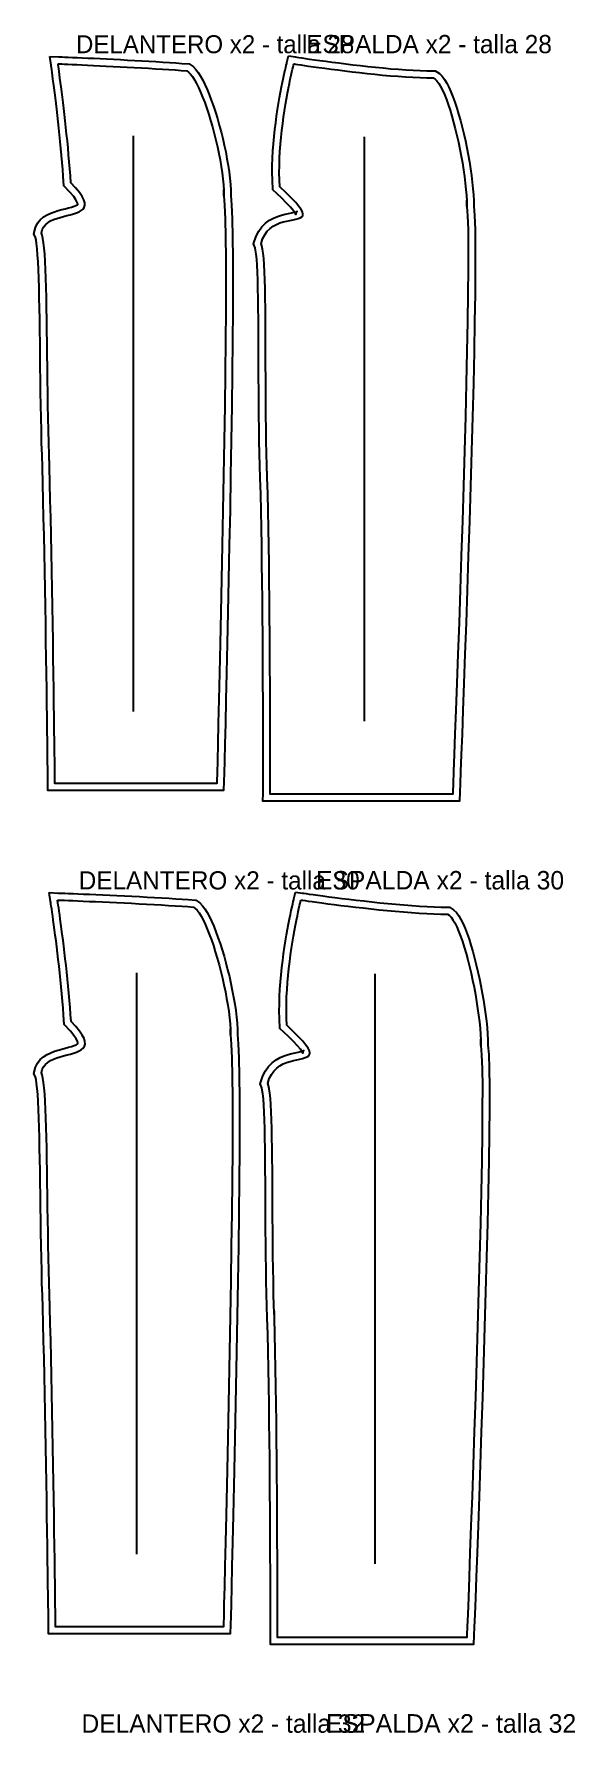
# Model space of a CAD drawing. Header units: centimetres. Extents: x -1 to 79, y -588 to 4.
# Drawn here: x -1 to 75.6, y -236.5 to 4.2 of the extents above; entities that cross this region are included whole.
import ezdxf

# ---------------------------------------------------------------- set-up
doc = ezdxf.new("R2010")
doc.units = ezdxf.units.CM
for name, color, linetype in [('15_SeamAllowance', 4, 'CONTINUOUS'), ('1_Boundary', 7, 'CONTINUOUS'), ('4_Notch', 1, 'CONTINUOUS'), ('5_Grainline', 3, 'CONTINUOUS'), ('8_Text', 7, 'CONTINUOUS')]:
    doc.layers.add(name, color=color, linetype=linetype)

msp = doc.modelspace()

# ---------------------------------------------------------------- linework, layer by layer
at = {"layer": '15_SeamAllowance'}
for points in [[(1.187, 1.049), (2.4536, 0.9966), (2.635, 0.989), (2.9275, 0.9766), (3.323, 0.9597), (3.8136, 0.9385), (4.3915, 0.9131), (5.0486, 0.8838), (5.7771, 0.8508), (6.569, 0.8144), (7.4164, 0.7746), (8.3115, 0.7319), (9.2461, 0.6863), (10.2126, 0.6381), (11.2028, 0.5875), (12.209, 0.5347), (13.2233, 0.48), (14.2376, 0.4235), (15.2442, 0.3655), (16.2352, 0.3061), (17.2027, 0.2456), (18.1389, 0.1843), (19.036, 0.1222), (19.8863, 0.0596), (20.9447, -0.0241), (21.501, -0.4049), (21.8801, -0.7902), (22.2202, -1.2352), (22.5434, -1.7424), (22.8586, -2.3122), (23.1694, -2.9428), (23.4767, -3.6308), (23.7804, -4.3716), (24.0793, -5.1602), (24.3721, -5.991), (24.6575, -6.8583), (24.9335, -7.7562), (25.1987, -8.6786), (25.451, -9.6195), (25.6887, -10.5729), (25.9098, -11.5325), (26.1126, -12.4922), (26.2951, -13.4461), (26.4552, -14.3882), (26.5912, -15.3124), (26.7008, -16.2132), (26.7821, -17.0849), (26.8327, -17.9225), (26.8491, -18.6675), (26.958, -19.975), (27.04, -21.966), (27.094, -24.5226), (27.1231, -27.5916), (27.1296, -31.1139), (27.1156, -35.0287), (27.0834, -39.2746), (27.0351, -43.7897), (26.9729, -48.5122), (26.8991, -53.3801), (26.8156, -58.3313), (26.7248, -63.3039), (26.6288, -68.2356), (26.5298, -73.0644), (26.4298, -77.7281), (26.3312, -82.1648), (26.2361, -86.3122), (26.1466, -90.1082), (26.0649, -93.4908), (25.9932, -96.3977), (25.9337, -98.7668), (25.8884, -100.5361), (25.8597, -101.6433), (25.8241, -103), (24.7339, -103), (24.3989, -103), (23.8648, -103), (23.1516, -103), (22.2792, -103), (21.2675, -103), (20.1364, -103), (18.9057, -103), (17.5954, -103), (16.2255, -103), (14.8157, -103), (13.386, -103), (11.9563, -103), (10.5465, -103), (9.1766, -103), (7.8663, -103), (6.6356, -103), (5.5045, -103), (4.4928, -103), (3.6204, -103), (2.9072, -103), (2.3731, -103), (2.0381, -103), (0.9324, -103), (0.9206, -101.8747), (0.9164, -101.4774), (0.9093, -100.8334), (0.8994, -99.9581), (0.8868, -98.8664), (0.8714, -97.5736), (0.8533, -96.0947), (0.8324, -94.4448), (0.8089, -92.6392), (0.7827, -90.6929), (0.7539, -88.621), (0.7224, -86.4387), (0.6884, -84.1611), (0.6517, -81.8034), (0.6125, -79.3806), (0.5708, -76.9079), (0.5265, -74.4005), (0.4797, -71.8735), (0.4305, -69.342), (0.3788, -66.8211), (0.3247, -64.326), (0.2682, -61.872), (0.2093, -59.474), (0.1481, -57.1504), (0.0899, -55.466), (0.0395, -53.7336), (-0.004, -51.9699), (-0.0414, -50.184), (-0.0737, -48.3852), (-0.1019, -46.5826), (-0.1269, -44.7855), (-0.1498, -43.0032), (-0.1715, -41.2451), (-0.1928, -39.5203), (-0.2149, -37.8383), (-0.2386, -36.2084), (-0.2648, -34.64), (-0.2946, -33.1426), (-0.3289, -31.7257), (-0.3686, -30.399), (-0.4145, -29.1723), (-0.4677, -28.0557), (-0.5287, -27.06), (-0.5981, -26.197), (-0.6759, -25.4811), (-0.7597, -24.9329), (-0.8382, -24.5936), (-1.0462, -24.0815), (-0.839, -23.1977), (-0.5471, -22.6009), (-0.1509, -22.1034), (0.3118, -21.7067), (0.8112, -21.396), (1.3294, -21.1516), (1.8553, -20.9562), (2.3799, -20.7957), (2.8945, -20.659), (3.389, -20.5371), (3.8519, -20.4225), (4.2695, -20.3095), (4.626, -20.1951), (4.9023, -20.0816), (5.0795, -19.9812), (5.1515, -19.9198), (5.1531, -19.9175), (5.1491, -19.9321), (5.1456, -19.8628), (5.0804, -19.6513), (4.8994, -19.3), (4.5764, -18.8258), (4.0985, -18.2399), (3.2012, -17.27), (3.1109, -15.9406), (3.0371, -14.958), (2.9566, -13.9707), (2.8702, -12.9833), (2.779, -12.0002), (2.6839, -11.026), (2.5857, -10.0652), (2.4854, -9.1224), (2.384, -8.2021), (2.2824, -7.3087), (2.1815, -6.4467), (2.0823, -5.6207), (1.9857, -4.8351), (1.8925, -4.0944), (1.8039, -3.4032), (1.7206, -2.7658), (1.6437, -2.1869), (1.574, -1.6707), (1.5125, -1.2219), (1.4601, -0.845), (1.4178, -0.5443), (1.3865, -0.3244), (1.3671, -0.1896)], [(35.0301, 1.1286), (35.9917, 0.978), (36.1785, 0.949), (36.4812, 0.9027), (36.8918, 0.8409), (37.4025, 0.7651), (38.0053, 0.6772), (38.6924, 0.579), (39.4557, 0.472), (40.2873, 0.3582), (41.1794, 0.2391), (42.1238, 0.1167), (43.1127, -0.0075), (44.1381, -0.1317), (45.192, -0.254), (46.2665, -0.3729), (47.3534, -0.4866), (48.4448, -0.5932), (49.5325, -0.6911), (50.6086, -0.7786), (51.6647, -0.854), (52.6926, -0.9154), (53.684, -0.9613), (54.6302, -0.99), (55.8094, -1.0031), (56.3997, -1.3635), (56.7964, -1.7603), (57.1347, -2.2175), (57.4457, -2.7381), (57.7428, -3.3241), (58.0313, -3.9746), (58.3133, -4.6861), (58.5892, -5.4539), (58.8585, -6.2725), (59.1205, -7.136), (59.374, -8.038), (59.6179, -8.972), (59.8508, -9.9312), (60.0713, -10.9089), (60.278, -11.8984), (60.4696, -12.8927), (60.6444, -13.8852), (60.8011, -14.8689), (60.9382, -15.8372), (61.054, -16.7834), (61.1471, -17.701), (61.2159, -18.5837), (61.2586, -19.4256), (61.2724, -20.1711), (61.3765, -21.4807), (61.4437, -23.4743), (61.4743, -26.0322), (61.4722, -29.1021), (61.4405, -32.6249), (61.3824, -36.5402), (61.3008, -40.7863), (61.1988, -45.3017), (61.0794, -50.0244), (60.9458, -54.8925), (60.8008, -59.8438), (60.6477, -64.8164), (60.4893, -69.7482), (60.3287, -74.5771), (60.169, -79.241), (60.0133, -83.6777), (59.8644, -87.8252), (59.7256, -91.6212), (59.5998, -95.0038), (59.49, -97.9108), (59.3994, -100.28), (59.3308, -102.0493), (59.2875, -103.1565), (59.2344, -104.5), (58.1421, -104.5), (57.7641, -104.5), (57.1615, -104.5), (56.3567, -104.5), (55.3723, -104.5), (54.2306, -104.5), (52.9543, -104.5), (51.5656, -104.5), (50.0871, -104.5), (48.5412, -104.5), (46.9504, -104.5), (45.3371, -104.5), (43.7239, -104.5), (42.1331, -104.5), (40.5872, -104.5), (39.1087, -104.5), (37.72, -104.5), (36.4436, -104.5), (35.302, -104.5), (34.3176, -104.5), (33.5128, -104.5), (32.9102, -104.5), (32.5322, -104.5), (31.3973, -104.5), (31.4017, -103.3605), (31.403, -102.9634), (31.4049, -102.3197), (31.4069, -101.4446), (31.4088, -100.3532), (31.4104, -99.0606), (31.4111, -97.582), (31.4109, -95.9325), (31.4093, -94.1272), (31.406, -92.1813), (31.4007, -90.1098), (31.3931, -87.928), (31.383, -85.6509), (31.3699, -83.2936), (31.3536, -80.8714), (31.3338, -78.3994), (31.3101, -75.8927), (31.2822, -73.3664), (31.2499, -70.8357), (31.2128, -68.3158), (31.1706, -65.8218), (31.1231, -63.369), (31.0698, -60.9724), (31.0106, -58.6496), (30.9537, -56.9645), (30.907, -55.2308), (30.8696, -53.4659), (30.8404, -51.679), (30.818, -49.8792), (30.8013, -48.0758), (30.7891, -46.278), (30.7802, -44.4951), (30.7734, -42.7363), (30.7676, -41.011), (30.7616, -39.3285), (30.7542, -37.6982), (30.7441, -36.1295), (30.7303, -34.6318), (30.7115, -33.2147), (30.6867, -31.8878), (30.6546, -30.6609), (30.6142, -29.5444), (30.5645, -28.5488), (30.5047, -27.6862), (30.4348, -26.971), (30.3567, -26.4242), (30.2817, -26.0879), (30.0597, -25.5353), (30.4224, -24.4243), (30.7896, -23.6996), (31.2394, -23.0833), (31.7519, -22.5758), (32.3043, -22.1712), (32.8748, -21.8578), (33.4454, -21.6201), (34.0016, -21.442), (34.531, -21.3082), (35.0209, -21.2051), (35.4573, -21.1206), (35.8222, -21.0455), (36.0904, -20.9763), (36.2253, -20.9252), (36.1943, -20.9452), (36.0703, -21.1133), (36.0367, -21.3237), (36.0425, -21.348), (35.9459, -21.16), (35.7008, -20.8125), (35.2984, -20.3339), (34.7342, -19.7323), (34.0017, -19.0057), (32.7937, -17.8656), (32.7263, -16.4646), (32.7074, -15.439), (32.7157, -14.4073), (32.7485, -13.3741), (32.8035, -12.344), (32.878, -11.3217), (32.9696, -10.312), (33.0759, -9.3195), (33.1944, -8.3491), (33.3228, -7.4055), (33.4585, -6.4937), (33.5992, -5.6184), (33.7425, -4.7846), (33.886, -3.9971), (34.0272, -3.2608), (34.1639, -2.5807), (34.2936, -1.9615), (34.4139, -1.4082), (34.5225, -0.9258), (34.6169, -0.5191), (34.6948, -0.1931), (34.7537, 0.0472), (34.7912, 0.1967)], [(1.1213, -117.4546), (2.3956, -117.5033), (2.5916, -117.5109), (2.9073, -117.5232), (3.3339, -117.5401), (3.8626, -117.5614), (4.4846, -117.5868), (5.1911, -117.6161), (5.9733, -117.6491), (6.8223, -117.6855), (7.7295, -117.7252), (8.686, -117.768), (9.6831, -117.8136), (10.7119, -117.8618), (11.7637, -117.9124), (12.8297, -117.9651), (13.9012, -118.0199), (14.9693, -118.0764), (16.0254, -118.1344), (17.0606, -118.1937), (18.0664, -118.2542), (19.034, -118.3156), (19.9548, -118.3777), (20.8204, -118.4404), (21.8873, -118.5242), (22.4472, -118.9117), (22.8274, -119.3063), (23.1671, -119.7619), (23.4894, -120.2816), (23.8038, -120.8662), (24.114, -121.5137), (24.4208, -122.2205), (24.7239, -122.9818), (25.0223, -123.7922), (25.3148, -124.6457), (25.5998, -125.5365), (25.8756, -126.4581), (26.1404, -127.4043), (26.3925, -128.3687), (26.6299, -129.3447), (26.8508, -130.326), (27.0534, -131.3061), (27.2357, -132.2785), (27.3957, -133.2371), (27.5314, -134.1755), (27.641, -135.0877), (27.7221, -135.968), (27.7727, -136.8108), (27.7891, -137.5576), (27.898, -138.8683), (27.98, -140.8682), (28.034, -143.4389), (28.0631, -146.5268), (28.0696, -150.0723), (28.0556, -154.014), (28.0234, -158.2899), (27.9751, -162.8378), (27.9129, -167.5951), (27.8391, -172.4994), (27.7556, -177.4882), (27.6648, -182.4987), (27.5688, -187.4685), (27.4698, -192.3347), (27.3698, -197.035), (27.2712, -201.5065), (27.1761, -205.6866), (27.0866, -209.5127), (27.0049, -212.9222), (26.9332, -215.8523), (26.8737, -218.2404), (26.8284, -220.0239), (26.7997, -221.14), (26.7643, -222.5), (25.6696, -222.5), (25.3221, -222.5), (24.7683, -222.5), (24.0287, -222.5), (23.1239, -222.5), (22.0747, -222.5), (20.9016, -222.5), (19.6253, -222.5), (18.2665, -222.5), (16.8457, -222.5), (15.3837, -222.5), (13.901, -222.5), (12.4183, -222.5), (10.9563, -222.5), (9.5355, -222.5), (8.1767, -222.5), (6.9004, -222.5), (5.7273, -222.5), (4.6781, -222.5), (3.7733, -222.5), (3.0337, -222.5), (2.4799, -222.5), (2.1324, -222.5), (1.0237, -222.5), (1.0104, -221.3738), (1.0056, -220.97), (0.9976, -220.3158), (0.9865, -219.4267), (0.9723, -218.3183), (0.9552, -217.006), (0.9351, -215.5053), (0.9121, -213.8318), (0.8863, -212.001), (0.8577, -210.0284), (0.8264, -207.9294), (0.7924, -205.7196), (0.7559, -203.4145), (0.7168, -201.0297), (0.6752, -198.5806), (0.6312, -196.0827), (0.5847, -193.5516), (0.536, -191.0028), (0.485, -188.4518), (0.4318, -185.9141), (0.3764, -183.4053), (0.319, -180.9408), (0.2595, -178.5364), (0.1981, -176.2105), (0.1397, -174.5259), (0.0885, -172.793), (0.0439, -171.0281), (0.005, -169.2405), (-0.0293, -167.4396), (-0.0597, -165.6345), (-0.0872, -163.8346), (-0.1128, -162.0492), (-0.1373, -160.2877), (-0.1616, -158.5595), (-0.1867, -156.8739), (-0.2135, -155.2403), (-0.2429, -153.6682), (-0.2758, -152.1672), (-0.313, -150.7468), (-0.3555, -149.4166), (-0.4042, -148.1867), (-0.4597, -147.0671), (-0.5229, -146.0687), (-0.5943, -145.2033), (-0.6735, -144.4853), (-0.7584, -143.9354), (-0.8377, -143.5946), (-1.0463, -143.0817), (-0.8389, -142.1974), (-0.5474, -141.5999), (-0.1524, -141.1005), (0.3087, -140.7001), (0.8071, -140.384), (1.3248, -140.1329), (1.8509, -139.9297), (2.3763, -139.7609), (2.8921, -139.6156), (3.388, -139.4848), (3.8526, -139.3614), (4.2722, -139.2398), (4.6311, -139.1173), (4.9108, -138.9962), (5.0934, -138.8884), (5.1735, -138.818), (5.1836, -138.8027), (5.1836, -138.8027), (5.1801, -138.7232), (5.1149, -138.5064), (4.9351, -138.1522), (4.6137, -137.6763), (4.1374, -137.0896), (3.2414, -136.1197), (3.1504, -134.7895), (3.0752, -133.8025), (2.9924, -132.8076), (2.903, -131.8097), (2.8081, -130.8136), (2.7085, -129.8243), (2.6055, -128.8466), (2.4999, -127.8852), (2.3928, -126.9451), (2.2853, -126.0309), (2.1783, -125.1476), (2.0728, -124.2999), (1.97, -123.4926), (1.8707, -122.7305), (1.7761, -122.0185), (1.6872, -121.3612), (1.6049, -120.7635), (1.5303, -120.2302), (1.4644, -119.766), (1.4082, -119.3758), (1.3628, -119.0642), (1.3291, -118.8362), (1.3083, -118.6964)], [(36.0205, -117.3801), (36.9859, -117.5204), (37.1876, -117.5494), (37.5138, -117.5957), (37.9558, -117.6577), (38.5048, -117.7335), (39.1521, -117.8214), (39.8889, -117.9198), (40.7062, -118.0268), (41.5954, -118.1407), (42.5476, -118.2598), (43.554, -118.3824), (44.6057, -118.5067), (45.694, -118.6309), (46.8099, -118.7534), (47.9447, -118.8724), (49.0893, -118.9861), (50.235, -119.0928), (51.3728, -119.1908), (52.4936, -119.2784), (53.5885, -119.3538), (54.6482, -119.4154), (55.6635, -119.4613), (56.6249, -119.49), (57.8125, -119.5031), (58.4064, -119.8704), (58.8039, -120.2766), (59.1412, -120.7441), (59.4511, -121.2769), (59.7473, -121.8775), (60.0351, -122.5446), (60.3165, -123.2748), (60.5919, -124.063), (60.8609, -124.9034), (61.1225, -125.7897), (61.3757, -126.7151), (61.6193, -127.6728), (61.852, -128.6558), (62.0723, -129.657), (62.2789, -130.6693), (62.4703, -131.6854), (62.645, -132.6983), (62.8015, -133.7007), (62.9385, -134.6857), (63.0542, -135.6461), (63.1472, -136.5753), (63.2159, -137.4666), (63.2586, -138.3138), (63.2724, -139.0612), (63.3765, -140.3739), (63.4437, -142.3764), (63.4743, -144.9485), (63.4722, -148.0372), (63.4405, -151.5833), (63.3824, -155.5254), (63.3008, -159.8016), (63.1988, -164.3497), (63.0794, -169.1072), (62.9458, -174.0117), (62.8008, -179.0006), (62.6477, -184.0112), (62.4893, -188.981), (62.3287, -193.8474), (62.169, -198.5477), (62.0133, -203.0193), (61.8644, -207.1995), (61.7256, -211.0256), (61.5998, -214.4351), (61.49, -217.3653), (61.3994, -219.7534), (61.3309, -221.5369), (61.2875, -222.6531), (61.2347, -224), (60.1373, -224), (59.7454, -224), (59.1206, -224), (58.2863, -224), (57.2658, -224), (56.0822, -224), (54.759, -224), (53.3193, -224), (51.7865, -224), (50.1839, -224), (48.5346, -224), (46.8621, -224), (45.1897, -224), (43.5404, -224), (41.9378, -224), (40.405, -224), (38.9653, -224), (37.6421, -224), (36.4585, -224), (35.438, -224), (34.6037, -224), (33.9789, -224), (33.587, -224), (32.4492, -224), (32.4514, -222.8602), (32.452, -222.4566), (32.4527, -221.8026), (32.4532, -220.9138), (32.4532, -219.8056), (32.4526, -218.4936), (32.4509, -216.9932), (32.4479, -215.32), (32.4434, -213.4895), (32.4372, -211.5172), (32.4288, -209.4187), (32.4182, -207.2093), (32.4049, -204.9047), (32.3887, -202.5203), (32.3694, -200.0718), (32.3467, -197.5745), (32.3204, -195.0441), (32.2901, -192.496), (32.2555, -189.9458), (32.2165, -187.409), (32.1728, -184.9012), (32.1241, -182.438), (32.07, -180.0348), (32.0106, -177.7097), (31.9534, -176.0245), (31.9059, -174.2903), (31.8671, -172.5242), (31.8359, -170.7357), (31.8112, -168.9338), (31.7919, -167.128), (31.7767, -165.3274), (31.7646, -163.5414), (31.7545, -161.7793), (31.7451, -160.0506), (31.7354, -158.3645), (31.7242, -156.7306), (31.7104, -155.1582), (31.6929, -153.6568), (31.6706, -152.2362), (31.6423, -150.9058), (31.607, -149.6758), (31.5637, -148.5562), (31.5114, -147.5579), (31.4494, -146.6929), (31.3776, -145.9756), (31.2982, -145.427), (31.2223, -145.0892), (30.9996, -144.5356), (31.3627, -143.4236), (31.7302, -142.6973), (32.18, -142.0785), (32.6922, -141.5669), (33.244, -141.1568), (33.8142, -140.8362), (34.3849, -140.59), (34.9418, -140.4025), (35.4723, -140.2587), (35.9636, -140.1454), (36.4016, -140.0509), (36.7683, -139.9664), (37.039, -139.889), (37.1794, -139.8315), (37.1619, -139.8433), (37.0559, -139.9911), (37.0249, -140.1768), (37.0279, -140.1904), (36.9328, -139.9986), (36.6911, -139.6482), (36.2921, -139.1671), (35.7307, -138.5633), (35.0003, -137.8356), (33.7936, -136.6952), (33.7263, -135.2929), (33.7074, -134.2625), (33.7157, -133.2233), (33.7485, -132.1802), (33.8034, -131.1379), (33.8779, -130.1014), (33.9695, -129.0758), (34.0757, -128.066), (34.1941, -127.0772), (34.3223, -126.1143), (34.458, -125.1827), (34.5986, -124.2873), (34.7417, -123.4333), (34.8851, -122.6259), (35.0263, -121.8702), (35.1628, -121.1716), (35.2924, -120.535), (35.4126, -119.9658), (35.5211, -119.4692), (35.6153, -119.0502), (35.6931, -118.7143), (35.7519, -118.4666), (35.7894, -118.3125)]]:
    msp.add_lwpolyline(points, close=True, dxfattribs=at)
at = {"layer": '1_Boundary'}
for points in [[(2.35, 0), (2.4121, -0.0026), (2.5931, -0.0101), (2.885, -0.0225), (3.28, -0.0394), (3.77, -0.0606), (4.3473, -0.0859), (5.0037, -0.1152), (5.7315, -0.1481), (6.5226, -0.1846), (7.3692, -0.2242), (8.2632, -0.267), (9.1969, -0.3125), (10.1622, -0.3606), (11.1511, -0.4112), (12.1559, -0.4639), (13.1685, -0.5185), (14.181, -0.5749), (15.1855, -0.6328), (16.1741, -0.692), (17.1388, -0.7523), (18.0716, -0.8135), (18.9647, -0.8753), (19.8102, -0.9375), (20.6, -1), (20.8562, -1.1753), (21.1234, -1.447), (21.3998, -1.8086), (21.6833, -2.2536), (21.9721, -2.7755), (22.2641, -3.368), (22.5574, -4.0245), (22.85, -4.7385), (23.14, -5.5037), (23.4255, -6.3135), (23.7045, -7.1615), (23.975, -8.0412), (24.2351, -8.9462), (24.4828, -9.87), (24.7162, -10.8062), (24.9333, -11.7481), (25.1322, -12.6896), (25.3109, -13.6239), (25.4675, -14.5447), (25.6, -15.4456), (25.7064, -16.32), (25.7849, -17.1615), (25.8334, -17.9637), (25.85, -18.72), (25.9597, -20.0371), (26.0404, -21.9972), (26.0941, -24.5379), (26.1231, -27.5972), (26.1296, -31.113), (26.1156, -35.0231), (26.0834, -39.2654), (26.0352, -43.7778), (25.973, -48.498), (25.8992, -53.3641), (25.8158, -58.3138), (25.725, -63.285), (25.629, -68.2156), (25.53, -73.0434), (25.4301, -77.7063), (25.3315, -82.1422), (25.2364, -86.2889), (25.1469, -90.0844), (25.0652, -93.4664), (24.9935, -96.3728), (24.934, -98.7415), (24.8888, -100.5103), (24.8601, -101.6172), (24.85, -102), (24.7339, -102), (24.3989, -102), (23.8648, -102), (23.1516, -102), (22.2792, -102), (21.2675, -102), (20.1364, -102), (18.9057, -102), (17.5954, -102), (16.2255, -102), (14.8157, -102), (13.386, -102), (11.9563, -102), (10.5465, -102), (9.1766, -102), (7.8663, -102), (6.6356, -102), (5.5045, -102), (4.4928, -102), (3.6204, -102), (2.9072, -102), (2.3731, -102), (2.0381, -102), (1.922, -102), (1.9206, -101.8641), (1.9163, -101.4665), (1.9092, -100.8223), (1.8994, -99.9467), (1.8867, -98.8547), (1.8713, -97.5615), (1.8532, -96.0822), (1.8324, -94.432), (1.8088, -92.6259), (1.7826, -90.6792), (1.7538, -88.6068), (1.7223, -86.424), (1.6882, -84.1459), (1.6516, -81.7875), (1.6124, -79.3641), (1.5706, -76.8907), (1.5263, -74.3824), (1.4796, -71.8545), (1.4303, -69.322), (1.3786, -66.8), (1.3245, -64.3037), (1.2679, -61.8482), (1.209, -59.4486), (1.1476, -57.12), (1.0894, -55.4341), (1.0391, -53.7068), (0.9958, -51.9471), (0.9585, -50.1646), (0.9262, -48.3684), (0.898, -46.5678), (0.873, -44.7721), (0.8501, -42.9907), (0.8285, -41.2327), (0.8071, -39.5076), (0.785, -37.8245), (0.7613, -36.1928), (0.735, -34.6217), (0.7051, -33.1206), (0.6707, -31.6987), (0.6309, -30.3653), (0.5846, -29.1298), (0.5309, -28.0013), (0.4688, -26.9893), (0.3975, -26.1029), (0.3159, -25.3515), (0.2231, -24.7444), (0.1181, -24.2908), (0, -24), (0.1089, -23.5358), (0.3032, -23.1384), (0.5721, -22.8007), (0.9047, -22.5155), (1.2902, -22.2757), (1.7176, -22.0742), (2.176, -21.9038), (2.6546, -21.7574), (3.1425, -21.6278), (3.6288, -21.508), (4.1027, -21.3906), (4.5531, -21.2688), (4.9693, -21.1351), (5.3404, -20.9827), (5.6555, -20.8042), (5.9037, -20.5926), (6.0741, -20.3407), (6.1559, -20.0414), (6.1381, -19.6875), (6.0098, -19.272), (5.7603, -18.7876), (5.3786, -18.2272), (4.8538, -17.5837), (4.175, -16.85), (4.1084, -15.8692), (4.0341, -14.8799), (3.953, -13.8865), (3.8662, -12.8935), (3.7745, -11.9054), (3.6789, -10.9266), (3.5803, -9.9616), (3.4796, -9.0148), (3.3778, -8.0908), (3.2758, -7.194), (3.1746, -6.3289), (3.075, -5.5), (2.978, -4.7117), (2.8846, -3.9685), (2.7956, -3.2748), (2.712, -2.6352), (2.6348, -2.0541), (2.5648, -1.5359), (2.5031, -1.0853), (2.4505, -0.7065), (2.4079, -0.4041), (2.3764, -0.1826), (2.3567, -0.0464), (2.35, 0)], [(35.7731, 0), (35.8378, -0.0101), (36.0264, -0.0394), (36.3311, -0.0859), (36.7439, -0.1481), (37.257, -0.2242), (37.8624, -0.3125), (38.5522, -0.4112), (39.3185, -0.5185), (40.1534, -0.6328), (41.0489, -0.7523), (41.9972, -0.8753), (42.9903, -1), (44.0204, -1.1247), (45.0794, -1.2477), (46.1595, -1.3672), (47.2528, -1.4815), (48.3513, -1.5888), (49.4472, -1.6875), (50.5325, -1.7758), (51.5992, -1.8519), (52.6396, -1.9141), (53.6457, -1.9606), (54.6095, -1.9899), (55.5231, -2), (55.7768, -2.1549), (56.0367, -2.4148), (56.3015, -2.7726), (56.5694, -3.2212), (56.8392, -3.7532), (57.1091, -4.3617), (57.3777, -5.0394), (57.6435, -5.7793), (57.905, -6.574), (58.1606, -7.4165), (58.4088, -8.2997), (58.6481, -9.2162), (58.8771, -10.1591), (59.094, -11.1212), (59.2976, -12.0952), (59.4861, -13.0741), (59.6582, -14.0506), (59.8122, -15.0177), (59.9467, -15.9681), (60.0602, -16.8947), (60.1511, -17.7903), (60.2179, -18.6479), (60.2591, -19.4602), (60.2731, -20.22), (60.3778, -21.5371), (60.4439, -23.4972), (60.4743, -26.0379), (60.4722, -29.0972), (60.4406, -32.613), (60.3825, -36.5231), (60.301, -40.7654), (60.1991, -45.2778), (60.0798, -49.998), (59.9462, -54.8641), (59.8013, -59.8138), (59.6481, -64.785), (59.4898, -69.7156), (59.3293, -74.5434), (59.1696, -79.2063), (59.0139, -83.6422), (58.8651, -87.7889), (58.7263, -91.5844), (58.6005, -94.9664), (58.4907, -97.8728), (58.4001, -100.2415), (58.3316, -102.0103), (58.2883, -103.1172), (58.2731, -103.5), (58.1421, -103.5), (57.7641, -103.5), (57.1615, -103.5), (56.3567, -103.5), (55.3723, -103.5), (54.2306, -103.5), (52.9543, -103.5), (51.5656, -103.5), (50.0871, -103.5), (48.5412, -103.5), (46.9504, -103.5), (45.3371, -103.5), (43.7239, -103.5), (42.1331, -103.5), (40.5872, -103.5), (39.1087, -103.5), (37.72, -103.5), (36.4436, -103.5), (35.302, -103.5), (34.3176, -103.5), (33.5128, -103.5), (32.9102, -103.5), (32.5322, -103.5), (32.4011, -103.5), (32.4017, -103.3641), (32.403, -102.9665), (32.4049, -102.3223), (32.4069, -101.4467), (32.4088, -100.3547), (32.4104, -99.0615), (32.4111, -97.5822), (32.4109, -95.932), (32.4093, -94.1259), (32.406, -92.1792), (32.4007, -90.1068), (32.3931, -87.924), (32.383, -85.6459), (32.3699, -83.2875), (32.3536, -80.8641), (32.3337, -78.3907), (32.31, -75.8824), (32.2822, -73.3545), (32.2498, -70.822), (32.2127, -68.3), (32.1705, -65.8037), (32.1229, -63.3482), (32.0695, -60.9486), (32.0101, -58.62), (31.9532, -56.9341), (31.9067, -55.2068), (31.8695, -53.4471), (31.8403, -51.6646), (31.8179, -49.8684), (31.8012, -48.0678), (31.789, -46.2721), (31.7802, -44.4907), (31.7734, -42.7327), (31.7676, -41.0076), (31.7616, -39.3245), (31.7541, -37.6928), (31.7441, -36.1217), (31.7302, -34.6206), (31.7114, -33.1987), (31.6864, -31.8653), (31.6541, -30.6298), (31.6133, -29.5013), (31.5628, -28.4893), (31.5014, -27.6029), (31.4279, -26.8515), (31.3411, -26.2444), (31.2399, -25.7908), (31.1231, -25.5), (31.3492, -24.8077), (31.6451, -24.2237), (31.9999, -23.7376), (32.4028, -23.3386), (32.8428, -23.0163), (33.3091, -22.7602), (33.7907, -22.5595), (34.2769, -22.4039), (34.7565, -22.2827), (35.2189, -22.1853), (35.6531, -22.1013), (36.0481, -22.02), (36.3932, -21.9309), (36.6774, -21.8234), (36.8897, -21.687), (37.0194, -21.5111), (37.0556, -21.2852), (36.9872, -20.9986), (36.8035, -20.6409), (36.4935, -20.2014), (36.0464, -19.6696), (35.4512, -19.035), (34.6971, -18.287), (33.7731, -17.415), (33.7259, -16.4314), (33.7075, -15.4338), (33.7155, -14.4272), (33.7477, -13.4167), (33.8015, -12.407), (33.8747, -11.4033), (33.9648, -10.4104), (34.0694, -9.4333), (34.1862, -8.4771), (34.3128, -7.5465), (34.4467, -6.6467), (34.5856, -5.7825), (34.7272, -4.959), (34.8689, -4.181), (35.0085, -3.4536), (35.1435, -2.7817), (35.2716, -2.1702), (35.3903, -1.6242), (35.4974, -1.1486), (35.5903, -0.7483), (35.6667, -0.4284), (35.7242, -0.1937), (35.7605, -0.0493), (35.7731, 0)], [(2.29, -118.5), (2.3572, -118.5026), (2.5527, -118.5101), (2.868, -118.5225), (3.2941, -118.5394), (3.8222, -118.5606), (4.4435, -118.5859), (5.1493, -118.6152), (5.9307, -118.6481), (6.779, -118.6846), (7.6853, -118.7242), (8.6409, -118.767), (9.6369, -118.8125), (10.6645, -118.8606), (11.715, -118.9112), (12.7795, -118.9639), (13.8493, -119.0185), (14.9155, -119.0749), (15.9693, -119.1328), (17.002, -119.192), (18.0047, -119.2523), (18.9687, -119.3135), (19.8851, -119.3753), (20.7451, -119.4375), (21.54, -119.5), (21.7962, -119.6773), (22.0634, -119.9547), (22.3398, -120.3253), (22.6233, -120.7825), (22.9121, -121.3192), (23.2041, -121.9289), (23.4974, -122.6046), (23.79, -123.3396), (24.08, -124.1271), (24.3655, -124.9602), (24.6445, -125.8322), (24.915, -126.7362), (25.1751, -127.6656), (25.4228, -128.6133), (25.6562, -129.5728), (25.8733, -130.537), (26.0722, -131.4994), (26.2509, -132.453), (26.4075, -133.391), (26.54, -134.3067), (26.6464, -135.1933), (26.7249, -136.0439), (26.7734, -136.8517), (26.79, -137.61), (26.8997, -138.9302), (26.9804, -140.8992), (27.0341, -143.4541), (27.0631, -146.5324), (27.0696, -150.0714), (27.0556, -154.0084), (27.0234, -158.2808), (26.9752, -162.8259), (26.913, -167.5811), (26.8392, -172.4836), (26.7558, -177.4708), (26.665, -182.48), (26.569, -187.4486), (26.47, -192.3139), (26.3701, -197.0133), (26.2715, -201.4841), (26.1764, -205.6635), (26.0869, -209.4891), (26.0052, -212.898), (25.9335, -215.8276), (25.874, -218.2153), (25.8288, -219.9983), (25.8001, -221.1141), (25.79, -221.5), (25.6696, -221.5), (25.3221, -221.5), (24.7683, -221.5), (24.0287, -221.5), (23.1239, -221.5), (22.0747, -221.5), (20.9016, -221.5), (19.6253, -221.5), (18.2665, -221.5), (16.8457, -221.5), (15.3837, -221.5), (13.901, -221.5), (12.4183, -221.5), (10.9563, -221.5), (9.5355, -221.5), (8.1767, -221.5), (6.9004, -221.5), (5.7273, -221.5), (4.6781, -221.5), (3.7733, -221.5), (3.0337, -221.5), (2.4799, -221.5), (2.1324, -221.5), (2.012, -221.5), (2.0104, -221.3619), (2.0055, -220.9578), (1.9975, -220.3034), (1.9864, -219.4141), (1.9722, -218.3054), (1.9551, -216.9928), (1.935, -215.4918), (1.912, -213.8179), (1.8862, -211.9867), (1.8576, -210.0137), (1.8263, -207.9142), (1.7923, -205.704), (1.7558, -203.3984), (1.7166, -201.013), (1.675, -198.5633), (1.631, -196.0647), (1.5846, -193.5329), (1.5358, -190.9832), (1.4848, -188.4313), (1.4316, -185.8926), (1.3762, -183.3826), (1.3187, -180.9168), (1.2592, -178.5108), (1.1976, -176.18), (1.1392, -174.4938), (1.0881, -172.7656), (1.0436, -171.0046), (1.0048, -169.2201), (0.9706, -167.4216), (0.9402, -165.6184), (0.9127, -163.8198), (0.8871, -162.0351), (0.8626, -160.2737), (0.8383, -158.545), (0.8131, -156.8582), (0.7863, -155.2228), (0.7569, -153.6479), (0.7239, -152.1431), (0.6866, -150.7177), (0.6438, -149.3809), (0.5948, -148.1421), (0.5387, -147.0107), (0.4745, -145.996), (0.4012, -145.1074), (0.3181, -144.3541), (0.2241, -143.7455), (0.1184, -143.2911), (0, -143), (0.1091, -142.535), (0.304, -142.1354), (0.5738, -141.7942), (0.9077, -141.5044), (1.2947, -141.2589), (1.7238, -141.0508), (2.1842, -140.873), (2.665, -140.7185), (3.1552, -140.5804), (3.6439, -140.4515), (4.1202, -140.325), (4.5731, -140.1937), (4.9918, -140.0508), (5.3654, -139.8891), (5.6829, -139.7017), (5.9333, -139.4815), (6.1059, -139.2215), (6.1896, -138.9148), (6.1736, -138.5544), (6.0469, -138.1331), (5.7986, -137.644), (5.4178, -137.0802), (4.8936, -136.4345), (4.215, -135.7), (4.1479, -134.7175), (4.0721, -133.723), (3.9887, -132.7215), (3.8988, -131.7176), (3.8033, -130.7161), (3.7033, -129.7219), (3.5997, -128.7396), (3.4937, -127.7741), (3.3862, -126.8301), (3.2782, -125.9124), (3.1708, -125.0258), (3.065, -124.175), (2.9618, -123.3649), (2.8622, -122.6001), (2.7672, -121.8855), (2.678, -121.2259), (2.5954, -120.626), (2.5205, -120.0906), (2.4543, -119.6245), (2.3979, -119.2324), (2.3522, -118.9191), (2.3183, -118.6895), (2.2973, -118.5482), (2.29, -118.5)], [(36.7731, -118.5), (36.8428, -118.5101), (37.0461, -118.5394), (37.3741, -118.5859), (37.818, -118.6481), (38.3691, -118.7242), (39.0187, -118.8125), (39.7578, -118.9112), (40.5778, -119.0185), (41.4698, -119.1328), (42.4251, -119.2523), (43.4349, -119.3753), (44.4903, -119.5), (45.5827, -119.6247), (46.7032, -119.7477), (47.8431, -119.8672), (48.9935, -119.9815), (50.1457, -120.0888), (51.2909, -120.1875), (52.4203, -120.2758), (53.5252, -120.3519), (54.5967, -120.4141), (55.626, -120.4606), (56.6044, -120.4899), (57.5231, -120.5), (57.7768, -120.6569), (58.0367, -120.9225), (58.3015, -121.2894), (58.5694, -121.75), (58.8392, -122.297), (59.1091, -122.9227), (59.3777, -123.6196), (59.6435, -124.3804), (59.905, -125.1974), (60.1606, -126.0632), (60.4088, -126.9703), (60.6481, -127.9112), (60.8771, -128.8785), (61.094, -129.8645), (61.2976, -130.8618), (61.4861, -131.863), (61.6582, -132.8604), (61.8122, -133.8467), (61.9467, -134.8143), (62.0602, -135.7558), (62.1511, -136.6636), (62.2179, -137.5302), (62.2591, -138.3482), (62.2731, -139.11), (62.3778, -140.4302), (62.4439, -142.3992), (62.4743, -144.9541), (62.4722, -148.0324), (62.4406, -151.5714), (62.3825, -155.5084), (62.301, -159.7808), (62.1991, -164.3259), (62.0798, -169.0811), (61.9462, -173.9836), (61.8013, -178.9708), (61.6481, -183.98), (61.4898, -188.9486), (61.3293, -193.8139), (61.1696, -198.5133), (61.0139, -202.9841), (60.8651, -207.1635), (60.7263, -210.9891), (60.6005, -214.398), (60.4907, -217.3276), (60.4001, -219.7153), (60.3316, -221.4983), (60.2883, -222.6141), (60.2731, -223), (60.1373, -223), (59.7454, -223), (59.1206, -223), (58.2863, -223), (57.2658, -223), (56.0822, -223), (54.759, -223), (53.3193, -223), (51.7865, -223), (50.1839, -223), (48.5346, -223), (46.8621, -223), (45.1897, -223), (43.5404, -223), (41.9378, -223), (40.405, -223), (38.9653, -223), (37.6421, -223), (36.4585, -223), (35.438, -223), (34.6037, -223), (33.9789, -223), (33.587, -223), (33.4511, -223), (33.4514, -222.8619), (33.452, -222.4578), (33.4527, -221.8034), (33.4532, -220.9141), (33.4532, -219.8054), (33.4526, -218.4928), (33.4509, -216.9918), (33.4479, -215.3179), (33.4434, -213.4867), (33.4372, -211.5137), (33.4288, -209.4142), (33.4181, -207.204), (33.4049, -204.8984), (33.3887, -202.513), (33.3694, -200.0633), (33.3467, -197.5647), (33.3203, -195.0329), (33.29, -192.4832), (33.2554, -189.9313), (33.2164, -187.3926), (33.1726, -184.8826), (33.1238, -182.4168), (33.0698, -180.0108), (33.0101, -177.68), (32.9529, -175.9938), (32.9056, -174.2656), (32.8669, -172.5046), (32.8358, -170.7201), (32.8112, -168.9216), (32.7918, -167.1184), (32.7767, -165.3198), (32.7646, -163.5351), (32.7544, -161.7737), (32.7451, -160.045), (32.7353, -158.3582), (32.7241, -156.7228), (32.7103, -155.1479), (32.6928, -153.6431), (32.6704, -152.2177), (32.642, -150.8809), (32.6065, -149.6421), (32.5627, -148.5107), (32.5095, -147.496), (32.4458, -146.6074), (32.3704, -145.8541), (32.2823, -145.2455), (32.1802, -144.7911), (32.0631, -144.5), (32.2895, -143.8068), (32.5863, -143.2204), (32.9425, -142.7303), (33.3472, -142.326), (33.7895, -141.9973), (34.2585, -141.7336), (34.7431, -141.5246), (35.2324, -141.3598), (35.7155, -141.2289), (36.1815, -141.1214), (36.6193, -141.0269), (37.0181, -140.935), (37.3669, -140.8353), (37.6548, -140.7174), (37.8708, -140.5708), (38.0039, -140.3852), (38.0432, -140.1501), (37.9778, -139.8552), (37.7968, -139.4899), (37.4891, -139.044), (37.0438, -138.5069), (36.45, -137.8684), (35.6968, -137.1179), (34.7731, -136.245), (34.7259, -135.2597), (34.7075, -134.2573), (34.7155, -133.2431), (34.7477, -132.2222), (34.8015, -131.2), (34.8747, -130.1817), (34.9648, -129.1726), (35.0694, -128.1778), (35.1862, -127.2026), (35.3128, -126.2524), (35.4467, -125.3323), (35.5856, -124.4475), (35.7272, -123.6034), (35.8689, -122.8051), (36.0085, -122.058), (36.1435, -121.3672), (36.2716, -120.7381), (36.3903, -120.1758), (36.4974, -119.6856), (36.5903, -119.2728), (36.6667, -118.9426), (36.7242, -118.7002), (36.7605, -118.5509), (36.7731, -118.5)]]:
    msp.add_lwpolyline(points, close=True, dxfattribs=at)
at = {"layer": '4_Notch'}
for p, q in [((25.85, -18.72), (25.85, -17.82)), ((60.2731, -20.22), (60.2731, -19.32)), ((1.1476, -57.12), (1.1476, -56.22)), ((32.0101, -58.62), (32.0101, -57.72)), ((26.79, -137.61), (26.79, -136.71)), ((62.2731, -139.11), (62.2731, -138.21)), ((1.1976, -176.18), (1.1976, -175.28)), ((33.0101, -177.68), (33.0101, -176.78))]:
    msp.add_line(p, q, dxfattribs=at)
at = {"layer": '5_Grainline'}
for p, q in [((13.0648, -91.8), (13.0648, -10.2)), ((45.7987, -93.15), (45.7987, -10.35)), ((13.5348, -211.2), (13.5348, -128.8)), ((47.2687, -212.55), (47.2687, -128.95))]:
    msp.add_line(p, q, dxfattribs=at)

# ---------------------------------------------------------------- texts
at = {"layer": '8_Text'}
for s, height, p in [('DELANTERO x2 - talla 28', 2.55, (4.9048, 1.5)), ('ESPALDA x2 - talla 28', 2.5875, (37.5187, 1.5)), ('DELANTERO x2 - talla 30', 2.575, (5.2948, -117)), ('ESPALDA x2 - talla 30', 2.6125, (38.9087, -117)), ('DELANTERO x2 - talla 32', 2.6, (5.6848, -236.5)), ('ESPALDA x2 - talla 32', 2.6375, (40.2987, -236.5))]:
    msp.add_text(s, height=height, dxfattribs=at).set_placement(p)

doc.saveas('drawing.dxf')
